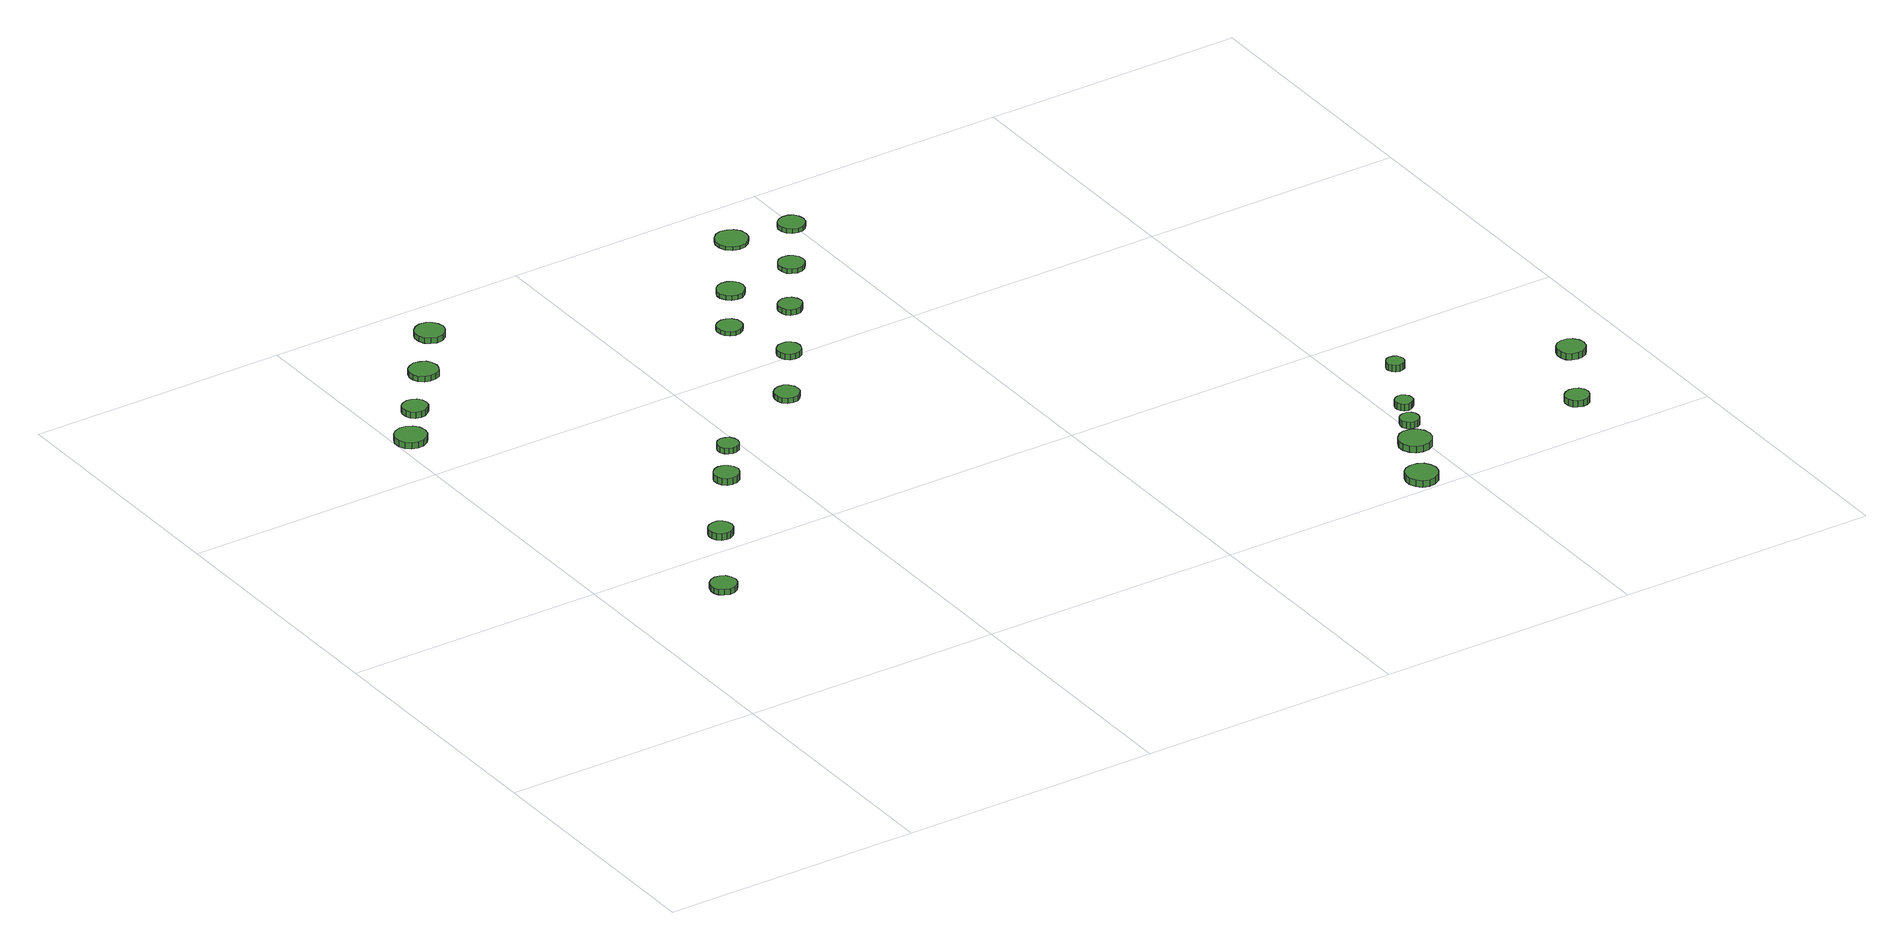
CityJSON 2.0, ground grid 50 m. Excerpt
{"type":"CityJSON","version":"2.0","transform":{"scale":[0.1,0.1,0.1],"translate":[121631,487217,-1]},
"CityObjects":{
"tree1":{"type":"SolitaryVegetationObject","attributes":{"function":"something"},"geometry":[{"type":"MultiSurface","lod":"1","boundaries":[[[0,1,2,3,4,5,6,7,8,9,10,11,12,13,14]],[[15,16,17,18,19,20,21,22,23,24,25,26,27,28,29]],[[0,29,28,1]],[[1,28,27,2]],[[2,27,26,3]],[[3,26,25,4]],[[4,25,24,5]],[[5,24,23,6]],[[6,23,22,7]],[[7,22,21,8]],[[8,21,20,9]],[[9,20,19,10]],[[10,19,18,11]],[[11,18,17,12]],[[12,17,16,13]],[[13,16,15,14]],[[14,15,29,0]]]}]},
"tree2":{"type":"SolitaryVegetationObject","attributes":{"function":"something"},"geometry":[{"type":"MultiSurface","lod":"1","boundaries":[[[30,31,32,33,34,35,36,37,38,39,40,41,42,43,44]],[[45,46,47,48,49,50,51,52,53,54,55,56,57,58,59]],[[30,59,58,31]],[[31,58,57,32]],[[32,57,56,33]],[[33,56,55,34]],[[34,55,54,35]],[[35,54,53,36]],[[36,53,52,37]],[[37,52,51,38]],[[38,51,50,39]],[[39,50,49,40]],[[40,49,48,41]],[[41,48,47,42]],[[42,47,46,43]],[[43,46,45,44]],[[44,45,59,30]]]}]},
"tree3":{"type":"SolitaryVegetationObject","attributes":{"function":"something"},"geometry":[{"type":"MultiSurface","lod":"1","boundaries":[[[60,61,62,63,64,65,66,67,68,69,70,71,72,73,74]],[[75,76,77,78,79,80,81,82,83,84,85,86,87,88,89]],[[60,89,88,61]],[[61,88,87,62]],[[62,87,86,63]],[[63,86,85,64]],[[64,85,84,65]],[[65,84,83,66]],[[66,83,82,67]],[[67,82,81,68]],[[68,81,80,69]],[[69,80,79,70]],[[70,79,78,71]],[[71,78,77,72]],[[72,77,76,73]],[[73,76,75,74]],[[74,75,89,60]]]}]},
"tree4":{"type":"SolitaryVegetationObject","attributes":{"function":"something"},"geometry":[{"type":"MultiSurface","lod":"1","boundaries":[[[90,91,92,93,94,95,96,97,98,99,100,101,102,103,104]],[[105,106,107,108,109,110,111,112,113,114,115,116,117,118,119]],[[90,119,118,91]],[[91,118,117,92]],[[92,117,116,93]],[[93,116,115,94]],[[94,115,114,95]],[[95,114,113,96]],[[96,113,112,97]],[[97,112,111,98]],[[98,111,110,99]],[[99,110,109,100]],[[100,109,108,101]],[[101,108,107,102]],[[102,107,106,103]],[[103,106,105,104]],[[104,105,119,90]]]}]},
"tree5":{"type":"SolitaryVegetationObject","attributes":{"function":"something"},"geometry":[{"type":"MultiSurface","lod":"1","boundaries":[[[120,121,122,123,124,125,126,127,128,129,130,131,132,133,134]],[[135,136,137,138,139,140,141,142,143,144,145,146,147,148,149]],[[120,149,148,121]],[[121,148,147,122]],[[122,147,146,123]],[[123,146,145,124]],[[124,145,144,125]],[[125,144,143,126]],[[126,143,142,127]],[[127,142,141,128]],[[128,141,140,129]],[[129,140,139,130]],[[130,139,138,131]],[[131,138,137,132]],[[132,137,136,133]],[[133,136,135,134]],[[134,135,149,120]]]}]},
"tree6":{"type":"SolitaryVegetationObject","attributes":{"function":"something"},"geometry":[{"type":"MultiSurface","lod":"1","boundaries":[[[150,151,152,153,154,155,156,157,158,159,160,161,162,163,164]],[[165,166,167,168,169,170,171,172,173,174,175,176,177,178,179]],[[150,179,178,151]],[[151,178,177,152]],[[152,177,176,153]],[[153,176,175,154]],[[154,175,174,155]],[[155,174,173,156]],[[156,173,172,157]],[[157,172,171,158]],[[158,171,170,159]],[[159,170,169,160]],[[160,169,168,161]],[[161,168,167,162]],[[162,167,166,163]],[[163,166,165,164]],[[164,165,179,150]]]}]},
"tree7":{"type":"SolitaryVegetationObject","attributes":{"function":"something"},"geometry":[{"type":"MultiSurface","lod":"1","boundaries":[[[180,181,182,183,184,185,186,187,188,189,190,191,192,193,194]],[[195,196,197,198,199,200,201,202,203,204,205,206,207,208,209]],[[180,209,208,181]],[[181,208,207,182]],[[182,207,206,183]],[[183,206,205,184]],[[184,205,204,185]],[[185,204,203,186]],[[186,203,202,187]],[[187,202,201,188]],[[188,201,200,189]],[[189,200,199,190]],[[190,199,198,191]],[[191,198,197,192]],[[192,197,196,193]],[[193,196,195,194]],[[194,195,209,180]]]}]},
"tree8":{"type":"SolitaryVegetationObject","attributes":{"function":"something"},"geometry":[{"type":"MultiSurface","lod":"1","boundaries":[[[210,211,212,213,214,215,216,217,218,219,220,221,222,223,224]],[[225,226,227,228,229,230,231,232,233,234,235,236,237,238,239]],[[210,239,238,211]],[[211,238,237,212]],[[212,237,236,213]],[[213,236,235,214]],[[214,235,234,215]],[[215,234,233,216]],[[216,233,232,217]],[[217,232,231,218]],[[218,231,230,219]],[[219,230,229,220]],[[220,229,228,221]],[[221,228,227,222]],[[222,227,226,223]],[[223,226,225,224]],[[224,225,239,210]]]}]},
"tree9":{"type":"SolitaryVegetationObject","attributes":{"function":"something"},"geometry":[{"type":"MultiSurface","lod":"1","boundaries":[[[240,241,242,243,244,245,246,247,248,249,250,251,252,253,254]],[[255,256,257,258,259,260,261,262,263,264,265,266,267,268,269]],[[240,269,268,241]],[[241,268,267,242]],[[242,267,266,243]],[[243,266,265,244]],[[244,265,264,245]],[[245,264,263,246]],[[246,263,262,247]],[[247,262,261,248]],[[248,261,260,249]],[[249,260,259,250]],[[250,259,258,251]],[[251,258,257,252]],[[252,257,256,253]],[[253,256,255,254]],[[254,255,269,240]]]}]},
"tree10":{"type":"SolitaryVegetationObject","attributes":{"function":"something"},"geometry":[{"type":"MultiSurface","lod":"1","boundaries":[[[270,271,272,273,274,275,276,277,278,279,280,281,282,283,284]],[[285,286,287,288,289,290,291,292,293,294,295,296,297,298,299]],[[270,299,298,271]],[[271,298,297,272]],[[272,297,296,273]],[[273,296,295,274]],[[274,295,294,275]],[[275,294,293,276]],[[276,293,292,277]],[[277,292,291,278]],[[278,291,290,279]],[[279,290,289,280]],[[280,289,288,281]],[[281,288,287,282]],[[282,287,286,283]],[[283,286,285,284]],[[284,285,299,270]]]}]},
"tree11":{"type":"SolitaryVegetationObject","attributes":{"function":"something"},"geometry":[{"type":"MultiSurface","lod":"1","boundaries":[[[300,301,302,303,304,305,306,307,308,309,310,311,312,313,314]],[[315,316,317,318,319,320,321,322,323,324,325,326,327,328,329]],[[300,329,328,301]],[[301,328,327,302]],[[302,327,326,303]],[[303,326,325,304]],[[304,325,324,305]],[[305,324,323,306]],[[306,323,322,307]],[[307,322,321,308]],[[308,321,320,309]],[[309,320,319,310]],[[310,319,318,311]],[[311,318,317,312]],[[312,317,316,313]],[[313,316,315,314]],[[314,315,329,300]]]}]},
"tree12":{"type":"SolitaryVegetationObject","attributes":{"function":"something"},"geometry":[{"type":"MultiSurface","lod":"1","boundaries":[[[330,331,332,333,334,335,336,337,338,339,340,341,342,343,344]],[[345,346,347,348,349,350,351,352,353,354,355,356,357,358,359]],[[330,359,358,331]],[[331,358,357,332]],[[332,357,356,333]],[[333,356,355,334]],[[334,355,354,335]],[[335,354,353,336]],[[336,353,352,337]],[[337,352,351,338]],[[338,351,350,339]],[[339,350,349,340]],[[340,349,348,341]],[[341,348,347,342]],[[342,347,346,343]],[[343,346,345,344]],[[344,345,359,330]]]}]},
"tree13":{"type":"SolitaryVegetationObject","attributes":{"function":"something"},"geometry":[{"type":"MultiSurface","lod":"1","boundaries":[[[360,361,362,363,364,365,366,367,368,369,370,371,372,373,374]],[[375,376,377,378,379,380,381,382,383,384,385,386,387,388,389]],[[360,389,388,361]],[[361,388,387,362]],[[362,387,386,363]],[[363,386,385,364]],[[364,385,384,365]],[[365,384,383,366]],[[366,383,382,367]],[[367,382,381,368]],[[368,381,380,369]],[[369,380,379,370]],[[370,379,378,371]],[[371,378,377,372]],[[372,377,376,373]],[[373,376,375,374]],[[374,375,389,360]]]}]},
"tree14":{"type":"SolitaryVegetationObject","attributes":{"function":"something"},"geometry":[{"type":"MultiSurface","lod":"1","boundaries":[[[390,391,392,393,394,395,396,397,398,399,400,401,402,403,404]],[[405,406,407,408,409,410,411,412,413,414,415,416,417,418,419]],[[390,419,418,391]],[[391,418,417,392]],[[392,417,416,393]],[[393,416,415,394]],[[394,415,414,395]],[[395,414,413,396]],[[396,413,412,397]],[[397,412,411,398]],[[398,411,410,399]],[[399,410,409,400]],[[400,409,408,401]],[[401,408,407,402]],[[402,407,406,403]],[[403,406,405,404]],[[404,405,419,390]]]}]},
"tree15":{"type":"SolitaryVegetationObject","attributes":{"function":"something"},"geometry":[{"type":"MultiSurface","lod":"1","boundaries":[[[420,421,422,423,424,425,426,427,428,429,430,431,432,433,434]],[[435,436,437,438,439,440,441,442,443,444,445,446,447,448,449]],[[420,449,448,421]],[[421,448,447,422]],[[422,447,446,423]],[[423,446,445,424]],[[424,445,444,425]],[[425,444,443,426]],[[426,443,442,427]],[[427,442,441,428]],[[428,441,440,429]],[[429,440,439,430]],[[430,439,438,431]],[[431,438,437,432]],[[432,437,436,433]],[[433,436,435,434]],[[434,435,449,420]]]}]},
"tree16":{"type":"SolitaryVegetationObject","attributes":{"function":"something"},"geometry":[{"type":"MultiSurface","lod":"1","boundaries":[[[450,451,452,453,454,455,456,457,458,459,460,461,462,463,464]],[[465,466,467,468,469,470,471,472,473,474,475,476,477,478,479]],[[450,479,478,451]],[[451,478,477,452]],[[452,477,476,453]],[[453,476,475,454]],[[454,475,474,455]],[[455,474,473,456]],[[456,473,472,457]],[[457,472,471,458]],[[458,471,470,459]],[[459,470,469,460]],[[460,469,468,461]],[[461,468,467,462]],[[462,467,466,463]],[[463,466,465,464]],[[464,465,479,450]]]}]},
"tree17":{"type":"SolitaryVegetationObject","attributes":{"function":"something"},"geometry":[{"type":"MultiSurface","lod":"1","boundaries":[[[480,481,482,483,484,485,486,487,488,489,490,491,492,493,494]],[[495,496,497,498,499,500,501,502,503,504,505,506,507,508,509]],[[480,509,508,481]],[[481,508,507,482]],[[482,507,506,483]],[[483,506,505,484]],[[484,505,504,485]],[[485,504,503,486]],[[486,503,502,487]],[[487,502,501,488]],[[488,501,500,489]],[[489,500,499,490]],[[490,499,498,491]],[[491,498,497,492]],[[492,497,496,493]],[[493,496,495,494]],[[494,495,509,480]]]}]},
"tree18":{"type":"SolitaryVegetationObject","attributes":{"function":"something"},"geometry":[{"type":"MultiSurface","lod":"1","boundaries":[[[510,511,512,513,514,515,516,517,518,519,520,521,522,523,524]],[[525,526,527,528,529,530,531,532,533,534,535,536,537,538,539]],[[510,539,538,511]],[[511,538,537,512]],[[512,537,536,513]],[[513,536,535,514]],[[514,535,534,515]],[[515,534,533,516]],[[516,533,532,517]],[[517,532,531,518]],[[518,531,530,519]],[[519,530,529,520]],[[520,529,528,521]],[[521,528,527,522]],[[522,527,526,523]],[[523,526,525,524]],[[524,525,539,510]]]}]},
"tree19":{"type":"SolitaryVegetationObject","attributes":{"function":"something"},"geometry":[{"type":"MultiSurface","lod":"1","boundaries":[[[540,541,542,543,544,545,546,547,548,549,550,551,552,553,554]],[[555,556,557,558,559,560,561,562,563,564,565,566,567,568,569]],[[540,569,568,541]],[[541,568,567,542]],[[542,567,566,543]],[[543,566,565,544]],[[544,565,564,545]],[[545,564,563,546]],[[546,563,562,547]],[[547,562,561,548]],[[548,561,560,549]],[[549,560,559,550]],[[550,559,558,551]],[[551,558,557,552]],[[552,557,556,553]],[[553,556,555,554]],[[554,555,569,540]]]}]},
"tree20":{"type":"SolitaryVegetationObject","attributes":{"function":"something"},"geometry":[{"type":"MultiSurface","lod":"1","boundaries":[[[570,571,572,573,574,575,576,577,578,579,580,581,582,583,584]],[[585,586,587,588,589,590,591,592,593,594,595,596,597,598,599]],[[570,599,598,571]],[[571,598,597,572]],[[572,597,596,573]],[[573,596,595,574]],[[574,595,594,575]],[[575,594,593,576]],[[576,593,592,577]],[[577,592,591,578]],[[578,591,590,579]],[[579,590,589,580]],[[580,589,588,581]],[[581,588,587,582]],[[582,587,586,583]],[[583,586,585,584]],[[584,585,599,570]]]}]},
"tree21":{"type":"SolitaryVegetationObject","attributes":{"function":"something"},"geometry":[{"type":"MultiSurface","lod":"1","boundaries":[[[600,601,602,603,604,605,606,607,608,609,610,611,612,613,614]],[[615,616,617,618,619,620,621,622,623,624,625,626,627,628,629]],[[600,629,628,601]],[[601,628,627,602]],[[602,627,626,603]],[[603,626,625,604]],[[604,625,624,605]],[[605,624,623,606]],[[606,623,622,607]],[[607,622,621,608]],[[608,621,620,609]],[[609,620,619,610]],[[610,619,618,611]],[[611,618,617,612]],[[612,617,616,613]],[[613,616,615,614]],[[614,615,629,600]]]}]},
"tree22":{"type":"SolitaryVegetationObject","attributes":{"function":"something"},"geometry":[{"type":"MultiSurface","lod":"1","boundaries":[[[630,631,632,633,634,635,636,637,638,639,640,641,642,643,644]],[[645,646,647,648,649,650,651,652,653,654,655,656,657,658,659]],[[630,659,658,631]],[[631,658,657,632]],[[632,657,656,633]],[[633,656,655,634]],[[634,655,654,635]],[[635,654,653,636]],[[636,653,652,637]],[[637,652,651,638]],[[638,651,650,639]],[[639,650,649,640]],[[640,649,648,641]],[[641,648,647,642]],[[642,647,646,643]],[[643,646,645,644]],[[644,645,659,630]]]}]},
"tree23":{"type":"SolitaryVegetationObject","attributes":{"function":"something"},"geometry":[{"type":"MultiSurface","lod":"1","boundaries":[[[660,661,662,663,664,665,666,667,668,669,670,671,672,673,674]],[[675,676,677,678,679,680,681,682,683,684,685,686,687,688,689]],[[660,689,688,661]],[[661,688,687,662]],[[662,687,686,663]],[[663,686,685,664]],[[664,685,684,665]],[[665,684,683,666]],[[666,683,682,667]],[[667,682,681,668]],[[668,681,680,669]],[[669,680,679,670]],[[670,679,678,671]],[[671,678,677,672]],[[672,677,676,673]],[[673,676,675,674]],[[674,675,689,660]]]}]}
},
"vertices":[
[225,392,17],[223,402,17],[217,411,17],[208,416,17],[198,417,17],[188,414,17],[180,407,17],[176,397,17],[176,387,17],[180,378,17],[188,371,17],[198,368,17],[208,369,17],[217,374,17],[223,382,17],[223,382,6],[217,374,6],[208,369,6],[198,368,6],[188,371,6],[180,378,6],[176,387,6],[176,397,6],[180,407,6],[188,414,6],[198,417,6],[208,416,6],[217,411,6],[223,402,6],[225,392,6],
[60,1123,18],[58,1136,18],[50,1146,18],[39,1152,18],[27,1153,18],[15,1149,18],[6,1141,18],[1,1130,18],[1,1117,18],[6,1106,18],[15,1097,18],[27,1094,18],[39,1095,18],[50,1101,18],[58,1111,18],[58,1111,6],[50,1101,6],[39,1095,6],[27,1094,6],[15,1097,6],[6,1106,6],[1,1117,6],[1,1130,6],[6,1141,6],[15,1149,6],[27,1153,6],[39,1152,6],[50,1146,6],[58,1136,6],[60,1123,6],
[116,1203,18],[114,1213,18],[108,1221,18],[99,1225,18],[90,1226,18],[80,1223,18],[73,1217,18],[69,1208,18],[69,1198,18],[73,1189,18],[80,1183,18],[90,1180,18],[99,1181,18],[108,1186,18],[114,1193,18],[114,1193,6],[108,1186,6],[99,1181,6],[90,1180,6],[80,1183,6],[73,1189,6],[69,1198,6],[69,1208,6],[73,1217,6],[80,1223,6],[90,1226,6],[99,1225,6],[108,1221,6],[114,1213,6],[116,1203,6],
[321,548,22],[319,558,22],[313,565,22],[305,570,22],[296,571,22],[287,568,22],[280,562,22],[276,553,22],[276,544,22],[280,535,22],[287,529,22],[296,526,22],[305,527,22],[313,532,22],[319,539,22],[319,539,9],[313,532,9],[305,527,9],[296,526,9],[287,529,9],[280,535,9],[276,544,9],[276,553,9],[280,562,9],[287,568,9],[296,571,9],[305,570,9],[313,565,9],[319,558,9],[321,548,9],
[204,1303,17],[201,1314,17],[195,1323,17],[185,1328,17],[174,1330,17],[163,1326,17],[154,1319,17],[150,1308,17],[150,1297,17],[154,1287,17],[163,1279,17],[174,1276,17],[185,1277,17],[195,1282,17],[201,1292,17],[201,1292,6],[195,1282,6],[185,1277,6],[174,1276,6],[163,1279,6],[154,1287,6],[150,1297,6],[150,1308,6],[154,1319,6],[163,1326,6],[174,1330,6],[185,1328,6],[195,1323,6],[201,1314,6],[204,1303,6],
[436,702,23],[434,712,23],[428,720,23],[420,725,23],[410,726,23],[400,723,23],[393,716,23],[389,707,23],[389,697,23],[393,688,23],[400,682,23],[410,679,23],[420,680,23],[428,685,23],[434,693,23],[434,693,10],[428,685,10],[420,680,10],[410,679,10],[400,682,10],[393,688,10],[389,697,10],[389,707,10],[393,716,10],[400,723,10],[410,726,10],[420,725,10],[428,720,10],[434,712,10],[436,702,10],
[287,1408,18],[284,1419,18],[278,1428,18],[268,1434,18],[256,1436,18],[245,1432,18],[236,1424,18],[232,1414,18],[232,1402,18],[236,1391,18],[245,1384,18],[256,1380,18],[268,1381,18],[278,1387,18],[284,1396,18],[284,1396,7],[278,1387,7],[268,1381,7],[256,1380,7],[245,1384,7],[236,1391,7],[232,1402,7],[232,1414,7],[236,1424,7],[245,1432,7],[256,1436,7],[268,1434,7],[278,1428,7],[284,1419,7],[287,1408,7],
[496,794,17],[494,802,17],[490,809,17],[482,813,17],[474,814,17],[466,812,17],[460,806,17],[456,798,17],[456,790,17],[460,782,17],[466,777,17],[474,774,17],[482,775,17],[490,779,17],[494,786,17],[494,786,6],[490,779,6],[482,775,6],[474,774,6],[466,777,6],[460,782,6],[456,790,6],[456,798,6],[460,806,6],[466,812,6],[474,814,6],[482,813,6],[490,809,6],[494,802,6],[496,794,6],
[685,888,16],[683,897,16],[677,905,16],[669,910,16],[659,911,16],[650,908,16],[642,901,16],[639,892,16],[639,883,16],[642,874,16],[650,867,16],[659,864,16],[669,865,16],[677,870,16],[683,878,16],[683,878,6],[677,870,6],[669,865,6],[659,864,6],[650,867,6],[642,874,6],[639,883,6],[639,892,6],[642,901,6],[650,908,6],[659,911,6],[669,910,6],[677,905,6],[683,897,6],[685,888,6],
[732,1139,14],[730,1148,14],[724,1156,14],[715,1161,14],[705,1162,14],[696,1159,14],[689,1153,14],[685,1144,14],[685,1134,14],[689,1125,14],[696,1118,14],[705,1115,14],[715,1116,14],[724,1121,14],[730,1129,14],[730,1129,6],[724,1121,6],[715,1116,6],[705,1115,6],[696,1118,6],[689,1125,6],[685,1134,6],[685,1144,6],[689,1153,6],[696,1159,6],[705,1162,6],[715,1161,6],[724,1156,6],[730,1148,6],[732,1139,6],
[770,1011,17],[768,1020,17],[763,1027,17],[755,1032,17],[746,1032,17],[737,1030,17],[730,1024,17],[726,1015,17],[726,1006,17],[730,998,17],[737,991,17],[746,989,17],[755,990,17],[763,994,17],[768,1002,17],[768,1002,6],[763,994,6],[755,990,6],[746,989,6],[737,991,6],[730,998,6],[726,1006,6],[726,1015,6],[730,1024,6],[737,1030,6],[746,1032,6],[755,1032,6],[763,1027,6],[768,1020,6],[770,1011,6],
[805,1243,15],[803,1253,15],[797,1262,15],[787,1267,15],[777,1268,15],[767,1265,15],[759,1258,15],[754,1248,15],[754,1238,15],[759,1228,15],[767,1221,15],[777,1217,15],[787,1218,15],[797,1224,15],[803,1232,15],[803,1232,6],[797,1224,6],[787,1218,6],[777,1217,6],[767,1221,6],[759,1228,6],[754,1238,6],[754,1248,6],[759,1258,6],[767,1265,6],[777,1268,6],[787,1267,6],[797,1262,6],[803,1253,6],[805,1243,6],
[858,1139,17],[856,1148,17],[850,1156,17],[842,1160,17],[833,1161,17],[824,1158,17],[817,1152,17],[814,1144,17],[814,1134,17],[817,1126,17],[824,1120,17],[833,1117,17],[842,1118,17],[850,1123,17],[856,1130,17],[856,1130,6],[850,1123,6],[842,1118,6],[833,1117,6],[824,1120,6],[817,1126,6],[814,1134,6],[814,1144,6],[817,1152,6],[824,1158,6],[833,1161,6],[842,1160,6],[850,1156,6],[856,1148,6],[858,1139,6],
[943,1261,15],[941,1271,15],[935,1279,15],[926,1284,15],[916,1285,15],[906,1282,15],[899,1275,15],[895,1266,15],[895,1256,15],[899,1246,15],[906,1240,15],[916,1236,15],[926,1238,15],[935,1243,15],[941,1251,15],[941,1251,6],[935,1243,6],[926,1238,6],[916,1236,6],[906,1240,6],[899,1246,6],[895,1256,6],[895,1266,6],[899,1275,6],[906,1282,6],[916,1285,6],[926,1284,6],[935,1279,6],[941,1271,6],[943,1261,6],
[911,1391,13],[908,1404,13],[900,1414,13],[889,1420,13],[877,1422,13],[865,1418,13],[855,1409,13],[850,1398,13],[850,1385,13],[855,1373,13],[865,1365,13],[877,1361,13],[889,1362,13],[900,1369,13],[908,1379,13],[908,1379,6],[900,1369,6],[889,1362,6],[877,1361,6],[865,1365,6],[855,1373,6],[850,1385,6],[850,1398,6],[855,1409,6],[865,1418,6],[877,1422,6],[889,1420,6],[900,1414,6],[908,1404,6],[911,1391,6],
[1021,1377,15],[1019,1387,15],[1013,1396,15],[1004,1401,15],[994,1402,15],[984,1399,15],[976,1392,15],[972,1382,15],[972,1372,15],[976,1363,15],[984,1356,15],[994,1353,15],[1004,1354,15],[1013,1359,15],[1019,1367,15],[1019,1367,6],[1013,1359,6],[1004,1354,6],[994,1353,6],[984,1356,6],[976,1363,6],[972,1372,6],[972,1382,6],[976,1392,6],[984,1399,6],[994,1402,6],[1004,1401,6],[1013,1396,6],[1019,1387,6],[1021,1377,6],
[1457,38,19],[1454,50,19],[1447,61,19],[1436,67,19],[1423,68,19],[1411,64,19],[1402,56,19],[1397,44,19],[1397,32,19],[1402,20,19],[1411,11,19],[1423,7,19],[1436,9,19],[1447,15,19],[1454,25,19],[1454,25,6],[1447,15,6],[1436,9,6],[1423,7,6],[1411,11,6],[1402,20,6],[1397,32,6],[1397,44,6],[1402,56,6],[1411,64,6],[1423,68,6],[1436,67,6],[1447,61,6],[1454,50,6],[1457,38,6],
[1513,142,20],[1510,155,20],[1503,165,20],[1492,171,20],[1479,173,20],[1467,169,20],[1458,160,20],[1452,149,20],[1452,136,20],[1458,124,20],[1467,116,20],[1479,112,20],[1492,113,20],[1503,119,20],[1510,130,20],[1510,130,7],[1503,119,7],[1492,113,7],[1479,112,7],[1467,116,7],[1458,124,7],[1452,136,7],[1452,149,7],[1458,160,7],[1467,169,7],[1479,173,7],[1492,171,7],[1503,165,7],[1510,155,7],[1513,142,7],
[1531,206,20],[1530,214,20],[1526,220,20],[1519,224,20],[1512,224,20],[1504,222,20],[1499,217,20],[1496,210,20],[1496,203,20],[1499,196,20],[1504,191,20],[1512,189,20],[1519,189,20],[1526,193,20],[1530,199,20],[1530,199,7],[1526,193,7],[1519,189,7],[1512,189,7],[1504,191,7],[1499,196,7],[1496,203,7],[1496,210,7],[1499,217,7],[1504,222,7],[1512,224,7],[1519,224,7],[1526,220,7],[1530,214,7],[1531,206,7],
[1555,262,21],[1554,269,21],[1549,274,21],[1543,278,21],[1537,279,21],[1530,276,21],[1525,272,21],[1522,265,21],[1522,258,21],[1525,252,21],[1530,248,21],[1537,245,21],[1543,246,21],[1549,250,21],[1554,255,21],[1554,255,8],[1549,250,8],[1543,246,8],[1537,245,8],[1530,248,8],[1525,252,8],[1522,258,8],[1522,265,8],[1525,272,8],[1530,276,8],[1537,279,8],[1543,278,8],[1549,274,8],[1554,269,8],[1555,262,8],
[1615,381,23],[1614,387,23],[1610,393,23],[1604,396,23],[1597,397,23],[1590,395,23],[1585,390,23],[1582,384,23],[1582,377,23],[1585,371,23],[1590,366,23],[1597,364,23],[1604,365,23],[1610,368,23],[1614,374,23],[1614,374,10],[1610,368,10],[1604,365,10],[1597,364,10],[1590,366,10],[1585,371,10],[1582,377,10],[1582,384,10],[1585,390,10],[1590,395,10],[1597,397,10],[1604,396,10],[1610,393,10],[1614,387,10],[1615,381,10],
[1823,110,21],[1821,119,21],[1815,127,21],[1807,131,21],[1798,132,21],[1789,129,21],[1782,123,21],[1778,115,21],[1778,105,21],[1782,97,21],[1789,91,21],[1798,88,21],[1807,89,21],[1815,93,21],[1821,101,21],[1821,101,8],[1815,93,8],[1807,89,8],[1798,88,8],[1789,91,8],[1782,97,8],[1778,105,8],[1778,115,8],[1782,123,8],[1789,129,8],[1798,132,8],[1807,131,8],[1815,127,8],[1821,119,8],[1823,110,8],
[1908,252,24],[1906,263,24],[1899,272,24],[1890,277,24],[1879,278,24],[1868,275,24],[1860,267,24],[1856,257,24],[1856,246,24],[1860,236,24],[1868,229,24],[1879,226,24],[1890,227,24],[1899,232,24],[1906,241,24],[1906,241,11],[1899,232,11],[1890,227,11],[1879,226,11],[1868,229,11],[1860,236,11],[1856,246,11],[1856,257,11],[1860,267,11],[1868,275,11],[1879,278,11],[1890,277,11],[1899,272,11],[1906,263,11],[1908,252,11]
]}
